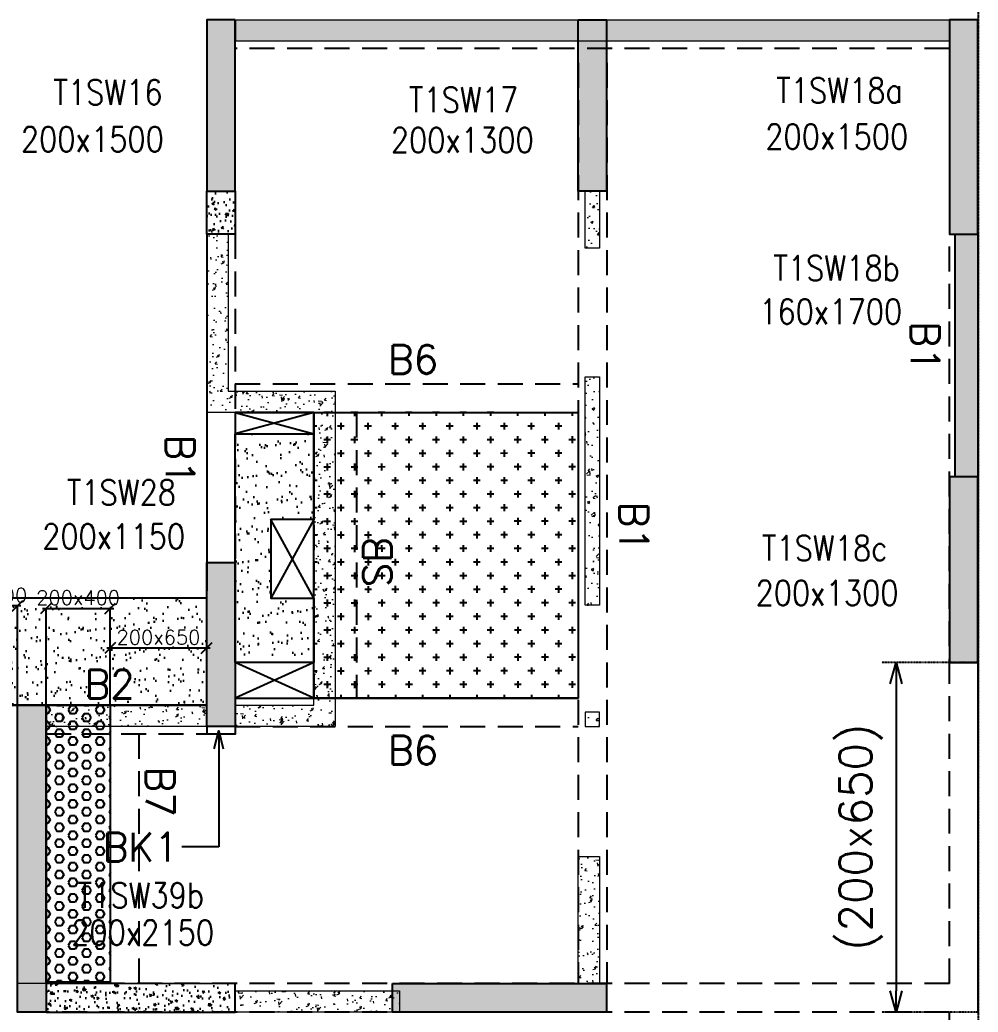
# Model space of a CAD drawing. Header units: millimetres. Extents: x 1078357 to 2594950, y -4969473 to -4636555.
# Drawn here: x 2203196 to 2209906, y -4665103 to -4658153 of the extents above; entities that cross this region are included whole.
import ezdxf

# ---------------------------------------------------------------- set-up
doc = ezdxf.new("R2010")
doc.units = ezdxf.units.MM
doc.header["$PDMODE"] = 35
for name, pattern in [('CENTER', [2, 1.25, -0.25, 0.25, -0.25]), ('CONTINOUS', [0]), ('DOT', [0.25, 0, -0.25]), ('HIDDEN', [0.375, 0.25, -0.125]), ('New Retail block$0$CONTINOUS', [0])]:
    doc.linetypes.add(name, pattern=pattern)
doc.layers.get('0').update_dxf_attribs({"lineweight": 0})
doc.layers.get('Defpoints').update_dxf_attribs({"lineweight": 0})
for name, color, linetype, lineweight in [('A-_ANOTDIMA_D-', 6, 'Continuous', 13), ('COL. NO.', 30, 'Continuous', 25), ('COL. SIZE', 7, 'Continuous', 25), ('DIM', 9, 'Continuous', 25), ('HATCH', 8, 'Continuous', 30), ('RCC UPSTAND', 43, 'Continuous', 30), ('S-NON STR RCC WALL', 8, 'Continuous', 0)]:
    doc.layers.add(name, color=color, linetype=linetype, lineweight=lineweight)
for name, color, linetype in [('B-200x325', 201, 'HIDDEN'), ('B-200x375', 41, 'HIDDEN'), ('B-200x450', 52, 'HIDDEN'), ('B-200x650', 241, 'HIDDEN'), ('B-300xSLAB THK.', 151, 'Continuous'), ('BK1-200x650', 241, 'HIDDEN'), ('DC BEAM NO.', 7, 'Continuous'), ('DROP SLAB', 8, 'Continuous'), ('EXPANSION JOINT', 10, 'HIDDEN'), ('NON STR. RCC WALL', 6, 'Continuous'), ('S-COLUMN_SHEAR WALL', 1, 'Continuous'), ('S-DIM', 2, 'Continuous'), ('S-PROJECTION', 54, 'New Retail block$0$CONTINOUS'), ('SLAB FOLD', 8, 'Continuous')]:
    doc.layers.add(name, color=color, linetype=linetype)
doc.styles.add('Roman', font='romans')
doc.styles.add('ROMANS', font='romans.shx', dxfattribs={"width": 0.85})
doc.dimstyles.new('HARESH', dxfattribs={"dimtxt": 150, "dimasz": 75, "dimexe": 0, "dimexo": 0, "dimgap": 25, "dimtad": 1, "dimdec": 0, "dimdsep": 46, "dimtxsty": 'Roman', "dimblk": 'OBLIQUE', "dimcen": 225, "dimdle": 25, "dimclrd": 2, "dimclre": 2, "dimclrt": 7, "dimadec": 8, "dimazin": 1, "dimtfac": 1, "dimtdec": 0, "dimtmove": 0, "dimatfit": 0, "dimfxl": 1, "dimlwd": -1, "dimlwe": -1, "dimarcsym": 0})
pattern_1 = [(50, (-4174040.86, 23111537.25), (182.184669, -15.9390855), [19.05, -209.55]), (355, (-4174040.86, 23111537.25), (-35.2434214, 191.0568452), [15.24, -167.6405842]), (100.4514447, (-4174025.68, 23111535.92), (146.9412471, 175.1177519), [16.1900088, -178.0902446]), (46.1842, (-4174040.86, 23111588.05), (271.0790409, -42.042328), [28.575, -314.325]), (96.6355576, (-4174018.27, 23111584.54), (237.404134, 247.4261246), [24.2850231, -267.1356082]), (351.1841512, (-4174040.86, 23111588.05), (237.404134, 247.4261246), [22.859967, -251.459732]), (21, (-4174015.46, 23111575.35), (151.6143913, -102.2651982), [19.05, -209.55]), (326, (-4174015.46, 23111575.35), (61.8020283, 184.1879661), [15.24, -167.64]), (71.451445, (-4174002.83, 23111566.83), (213.4164193, 81.9227689), [16.1900088, -178.0899376]), (37.5, (-4174040.86, 23111537.25), (3.08860325, 84.55503887), [0, -165.608, 0, -170.18, 0, -168.275]), (7.5, (-4174040.86, 23111537.25), (66.8196625, 100.18057482), [0, -97.028, 0, -161.798, 0, -64.135]), (327.5, (-4174097.5, 23111537.25), (135.59059517, -5.728744), [0, -63.5, 0, -198.12, 0, -262.89]), (317.5, (-4174122.9, 23111537.25), (148.1291814, 25.42649103), [0, -82.55, 0, -131.572, 0, -186.69])]

# ---------------------------------------------------------------- blocks, each defined once
blk = doc.blocks.new('_Open30')
at = {"color": 0, "linetype": 'ByBlock', "lineweight": -2}
for p, q in [((-1, 0.268), (0, 0)), ((0, 0), (-1, -0.268)), ((0, 0), (-1, 0))]:
    blk.add_line(p, q, dxfattribs=at)
blk = doc.blocks.new('*D1127')
at = {"layer": 'Defpoints', "color": 0, "linetype": 'CONTINOUS', "ltscale": 0.5, "transparency": 16777216}
for p in [(2209905, -4662652.5, 0), (2209331, -4665102.4), (2209905, -4665102.4, 0)]:
    blk.add_point(p, dxfattribs=at)
at = {"layer": 'S-DIM', "color": 2, "linetype": 'DOT', "ltscale": 0.5, "transparency": 16777216}
for p, q in [((2209905, -4662652.5), (2209231, -4662652.5)), ((2209905, -4665102.4), (2209231, -4665102.4))]:
    blk.add_line(p, q, dxfattribs=at)
at = {"layer": 'S-DIM', "color": 2, "linetype": 'CONTINOUS', "ltscale": 0.5, "transparency": 16777216}
blk.add_line((2209331, -4662802.5), (2209331, -4664952.4), dxfattribs=at)
at = {"layer": 'S-DIM', "color": 2, "linetype": 'CONTINOUS', "ltscale": 0.5, "transparency": 16777216, "xscale": 150, "yscale": 150, "zscale": 150}
for p, rotation in [((2209331, -4662652.5), 90), ((2209331, -4665102.4), 270)]:
    blk.add_blockref('_Open30', p, dxfattribs=dict(at, rotation=rotation))
at = {"layer": 'S-DIM', "color": 7, "linetype": 'CONTINOUS', "ltscale": 0.5, "transparency": 16777216, "insert": (2209084.6, -4663877.5), "char_height": 225, "attachment_point": 5, "rotation": 90, "style": 'Roman'}
blk.add_mtext('(200x650)', dxfattribs=at)
blk = doc.blocks.new('_Oblique')
at = {"color": 0, "linetype": 'ByBlock', "lineweight": -2}
blk.add_line((-0.5, -0.5), (0.5, 0.5), dxfattribs=at)
blk = doc.blocks.new('*D1604')
at = {"layer": 'Defpoints', "color": 0, "ltscale": 700, "transparency": 16777216}
for p in [(2202729.3, -4662257), (2202729.3, -4662952, 0), (2203179.4, -4662952, 0)]:
    blk.add_point(p, dxfattribs=at)
at = {"layer": 'DIM', "color": 2, "ltscale": 700, "transparency": 16777216}
for p, q in [((2203204.4, -4662257), (2202704.3, -4662257)), ((2202729.3, -4662952), (2202729.3, -4662257)), ((2203179.4, -4662952), (2203179.4, -4662257))]:
    blk.add_line(p, q, dxfattribs=at)
at = {"layer": 'DIM', "color": 2, "ltscale": 700, "transparency": 16777216, "xscale": 75, "yscale": 75, "zscale": 75, "rotation": 180}
blk.add_blockref('_Oblique', (2202729.3, -4662257), dxfattribs=at)
at = {"layer": 'DIM', "color": 2, "ltscale": 700, "transparency": 16777216, "xscale": 75, "yscale": 75, "zscale": 75}
blk.add_blockref('_Oblique', (2203179.4, -4662257), dxfattribs=at)
at = {"layer": 'DIM', "color": 7, "ltscale": 700, "transparency": 16777216, "insert": (2202954.4, -4662182), "char_height": 150, "attachment_point": 5, "style": 'Roman'}
blk.add_mtext('{\\H0.666667x;200x400}', dxfattribs=at)
blk = doc.blocks.new('*D1606')
at = {"layer": 'Defpoints', "color": 0, "ltscale": 700, "transparency": 16777216}
for p in [(2203829.6, -4662275.2), (2203379.5, -4662952, 0), (2203829.6, -4662952, 0)]:
    blk.add_point(p, dxfattribs=at)
at = {"layer": 'DIM', "color": 2, "ltscale": 700, "transparency": 16777216}
for p, q in [((2203354.5, -4662275.2), (2203854.6, -4662275.2)), ((2203379.5, -4662952), (2203379.5, -4662275.2)), ((2203829.6, -4662952), (2203829.6, -4662275.2))]:
    blk.add_line(p, q, dxfattribs=at)
at = {"layer": 'DIM', "color": 2, "ltscale": 700, "transparency": 16777216, "xscale": 75, "yscale": 75, "zscale": 75, "rotation": 180}
blk.add_blockref('_Oblique', (2203379.5, -4662275.2), dxfattribs=at)
at = {"layer": 'DIM', "color": 2, "ltscale": 700, "transparency": 16777216, "xscale": 75, "yscale": 75, "zscale": 75}
blk.add_blockref('_Oblique', (2203829.6, -4662275.2), dxfattribs=at)
at = {"layer": 'DIM', "color": 7, "ltscale": 700, "transparency": 16777216, "insert": (2203604.5, -4662200.2), "char_height": 150, "attachment_point": 5, "style": 'Roman'}
blk.add_mtext('{\\H0.666667x;200x400}', dxfattribs=at)
blk = doc.blocks.new('*D1607')
at = {"layer": 'Defpoints', "color": 0, "ltscale": 700, "transparency": 16777216}
for p in [(2204504.5, -4662551.9), (2203829.6, -4662952, 0), (2204504.5, -4662952, 0)]:
    blk.add_point(p, dxfattribs=at)
at = {"layer": 'DIM', "color": 2, "ltscale": 700, "transparency": 16777216}
for p, q in [((2203804.6, -4662551.9), (2204529.5, -4662551.9)), ((2203829.6, -4662952), (2203829.6, -4662551.9)), ((2204504.5, -4662952), (2204504.5, -4662551.9))]:
    blk.add_line(p, q, dxfattribs=at)
at = {"layer": 'DIM', "color": 2, "ltscale": 700, "transparency": 16777216, "xscale": 75, "yscale": 75, "zscale": 75, "rotation": 180}
blk.add_blockref('_Oblique', (2203829.6, -4662551.9), dxfattribs=at)
at = {"layer": 'DIM', "color": 2, "ltscale": 700, "transparency": 16777216, "xscale": 75, "yscale": 75, "zscale": 75}
blk.add_blockref('_Oblique', (2204504.5, -4662551.9), dxfattribs=at)
at = {"layer": 'DIM', "color": 7, "ltscale": 700, "transparency": 16777216, "insert": (2204167, -4662476.9), "char_height": 150, "attachment_point": 5, "style": 'Roman'}
blk.add_mtext('{\\H0.666667x;200x650}', dxfattribs=at)
blk = doc.blocks.new('G$CD63B60BD')
at = {"layer": 'COL. NO.', "linetype": 'Continuous', "style": 'ROMANS', "width": 0.85}
for s, p in [('T1SW16', (38076.4, 15305.4, -320.4)), ('T1SW18a', (43137.8, 15318.2, 0)), ('T1SW17', (40566.2, 15252.6, -320.4)), ('T1SW18b', (43117.5, 14073.9, 0)), ('T1SW28', (38170.5, 12502.6, -320.4)), ('T1SW18c', (43037.6, 12112.7, 0)), ('T1SW39b', (38246.6, 9681, -320.4))]:
    blk.add_text(s, height=175, dxfattribs=at).set_placement(p)
at = {"layer": 'COL. SIZE', "linetype": 'Continuous', "style": 'ROMANS', "width": 0.85}
for s, p in [('200x1500', (37849, 14976.4, -320.4)), ('200x1500', (43061, 14995, 0)), ('200x1300', (40438.9, 14969.9, -320.4)), ('160x1700', (43018.5, 13769.5, 0)), ('200x1150', (37998, 12194.9, -320.4)), ('200x1300', (42993, 11798.6, 0)), ('200x2150', (38200.9, 9419.4, -320.4))]:
    blk.add_text(s, height=175, dxfattribs=at).set_placement(p)

msp = doc.modelspace()

# ---------------------------------------------------------------- hatches: boundary and pattern name
at = {"layer": 'DROP SLAB'}
h = msp.add_hatch(dxfattribs=at)
h.set_pattern_fill('CROSS', color=8, scale=15, angle=179.96921)
h.set_pattern_definition([(180.03079016, (-1099062.11, 9379553.9), (-95.1987999, -95.3011726), [47.625, -142.875]), (270.03079016, (-1099085.93, 9379577.7), (95.3011726, -95.1987999), [47.625, -142.875])])
h.paths.add_polyline_path([(2205254.6, -4660902.9), (2207104.6, -4660902.9), (2207104.6, -4662902.6), (2205254.6, -4662902.7)])
at = {"layer": 'HATCH'}
h = msp.add_hatch(dxfattribs=at)
h.set_pattern_fill('AR-SAND', color=8, scale=3, angle=179.97015)
h.set_pattern_definition([(37.47015413, (-2830178.36, 18697456.11), (-4.72361136, 146.8264517), [0, -115.824, 0, -129.54, 0, -123.825]), (7.4701541, (-2830178.36, 18697456.11), (134.9689868, 214.9772528), [0, -62.484, 0, -104.394, 0, -40.005]), (327.4701541, (-2830272.09, 18697456.16), (237.2979035, 0.3075449), [0, -38.1, 0, -137.16, 0, -179.07]), (317.4701541, (-2830272.09, 18697456.16), (229.1017424, 66.759465), [0, -19.05, 0, -89.916, 0, -102.87])])
h.paths.add_polyline_path([(2204704.6, -4661052.5), (2205254.6, -4661052.5), (2205254.6, -4661652.5), (2204954.6, -4661652.5), (2204954.6, -4662202.5), (2205254.6, -4662202.5), (2205254.6, -4662652.5), (2204704.6, -4662652.5)])
h = msp.add_hatch(dxfattribs=at)
h.set_pattern_fill('AR-SAND', color=8, scale=3, angle=179.97015)
h.set_pattern_definition([(37.4701541, (-1792903.32, 14013386.83), (-4.72361136, 146.8264517), [0, -115.824, 0, -129.54, 0, -123.825]), (7.4701541, (-1792903.32, 14013386.83), (134.9689868, 214.9772528), [0, -62.484, 0, -104.394, 0, -40.005]), (327.4701541, (-1792997.05, 14013386.88), (237.2979035, 0.3075449), [0, -38.1, 0, -137.16, 0, -179.07]), (317.4701541, (-1792997.05, 14013386.88), (229.1017424, 66.759465), [0, -19.05, 0, -89.916, 0, -102.87])])
h.paths.add_polyline_path([(2204504.9, -4662202.5), (2202054.9, -4662202.5), (2202054.9, -4662952.5), (2204504.9, -4662952.5)])
h = msp.add_hatch(dxfattribs=at)
h.set_pattern_fill('AR-SAND', color=8, scale=3, angle=179.97015)
h.set_pattern_definition([(37.4701541, (-1792903.22, 14013386.83), (-4.72361136, 146.8264517), [0, -115.824, 0, -129.54, 0, -123.825]), (7.4701541, (-1792903.22, 14013386.83), (134.9689868, 214.9772528), [0, -62.484, 0, -104.394, 0, -40.005]), (327.4701541, (-1792996.95, 14013386.88), (237.2979035, 0.3075449), [0, -38.1, 0, -137.16, 0, -179.07]), (317.4701541, (-1792996.95, 14013386.88), (229.1017424, 66.759465), [0, -19.05, 0, -89.916, 0, -102.87])])
h.paths.add_polyline_path([(2204505, -4662352.5), (2202055, -4662352.5), (2202055, -4662952.5), (2204505, -4662952.5)])
at = {"layer": 'RCC UPSTAND'}
h = msp.add_hatch(dxfattribs=at)
h.set_pattern_fill('AR-CONC', color=8, scale=20, angle=90)
h.set_pattern_definition([(140, (-1003495.48, -7198096.97), (12.550427, 143.4520365), [15, -165]), (85, (-1003495.48, -7198096.97), (-150.438427, -27.7502667), [12, -132]), (190.4514445, (-1003494.44, -7198085.01), (-137.887998, 115.7017693), [12.7480384, -140.2284224]), (136.1842, (-1003535.48, -7198096.97), (33.103856, 213.448266), [22.5, -247.5]), (186.6356355, (-1003532.72, -7198079.18), (-194.82372, 186.932389), [19.122068, -210.342752]), (81.184164, (-1003535.48, -7198096.97), (-194.82372, 186.932389), [18, -198]), (111, (-1003525.48, -7198076.97), (80.523778, 119.3814104), [15, -165]), (56, (-1003525.48, -7198076.97), (-145.030009, 48.6630664), [12, -132]), (161.4514447, (-1003518.77, -7198067.02), (-64.5062306, 168.0444753), [12.748038, -140.2284224]), (127.5, (-1003495.48, -7198096.966), (-66.57877077, 2.43197106), [0, -130.4, 0, -134, 0, -132.5]), (97.5, (-1003495.48, -7198096.966), (-78.8823424, 52.6139075), [0, -76.4, 0, -127.4, 0, -50.5]), (57.5, (-1003495.48, -7198141.566), (4.51097435, 106.7644872), [0, -50, 0, -156, 0, -207]), (47.5, (-1003495.48, -7198161.57), (-20.0209965, 116.6372339), [0, -65, 0, -103.6, 0, -147])])
h.paths.add_polyline_path([(2204704.5, -4659352.5), (2204704.5, -4659652.5), (2204504.6, -4659652.5), (2204504.6, -4659352.5)])
h = msp.add_hatch(dxfattribs=at)
h.set_pattern_fill('AR-CONC', color=8, scale=20, angle=270)
h.set_pattern_definition([(320, (5415300.5, -2128259.87), (-12.550427, -143.4520365), [15, -165]), (265, (5415300.5, -2128259.87), (150.438427, 27.7502667), [12, -132]), (10.4514445, (5415299.45, -2128271.82), (137.887998, -115.7017693), [12.7480384, -140.2284224]), (316.1842, (5415340.5, -2128259.87), (-33.103856, -213.448266), [22.5, -247.5]), (6.6356355, (5415337.74, -2128277.65), (194.82372, -186.932389), [19.122068, -210.342752]), (261.184164, (5415340.5, -2128259.87), (194.82372, -186.932389), [18, -198]), (291, (5415330.5, -2128279.87), (-80.523778, -119.3814104), [15, -165]), (236, (5415330.5, -2128279.87), (145.030009, -48.6630664), [12, -132]), (341.4514447, (5415323.79, -2128289.81), (64.5062306, -168.0444753), [12.748038, -140.2284224]), (307.5, (5415300.497, -2128259.866), (66.57877077, -2.43197106), [0, -130.4, 0, -134, 0, -132.5]), (277.5, (5415300.5, -2128259.866), (78.8823424, -52.6139075), [0, -76.4, 0, -127.4, 0, -50.5]), (237.5, (5415300.497, -2128215.266), (-4.51097435, -106.7644872), [0, -50, 0, -156, 0, -207]), (227.5, (5415300.5, -2128195.27), (20.0209965, -116.6372339), [0, -65, 0, -103.6, 0, -147])])
h.paths.add_polyline_path([(2204704.6, -4664903.1), (2203379.6, -4664902.8), (2203379.6, -4665102.2), (2204704.6, -4665102.5)])
at = {"layer": 'S-COLUMN_SHEAR WALL', "lineweight": 25}
h = msp.add_hatch(color=1, dxfattribs=at)
h.dxf.hatch_style = 1
h.paths.add_polyline_path([(2204504.6, -4659352.5), (2204504.6, -4658152.5), (2204704.6, -4658152.5), (2204704.6, -4659352.5)])
h = msp.add_hatch(color=1, dxfattribs=at)
h.dxf.hatch_style = 1
h.paths.add_polyline_path([(2207104.6, -4659352.6), (2207304.6, -4659352.6), (2207304.6, -4658152.5), (2207104.6, -4658152.5)])
h = msp.add_hatch(color=1, dxfattribs=at)
h.dxf.hatch_style = 1
h.paths.add_polyline_path([(2209904.6, -4658152.6), (2209704.6, -4658152.6), (2209704.6, -4659652.5), (2209904.6, -4659652.5)])
at = {"layer": 'S-COLUMN_SHEAR WALL', "lineweight": 25, "extrusion": (1.00316e-06, -2.11765e-11, 1)}
h = msp.add_hatch(color=1, dxfattribs=at)
h.dxf.hatch_style = 1
h.paths.add_polyline_path([(2209904.6, -4661352.6), (2209744.6, -4661352.6), (2209744.6, -4659652.5), (2209904.6, -4659652.5)])
at = {"layer": 'S-COLUMN_SHEAR WALL', "lineweight": 25}
h = msp.add_hatch(color=1, dxfattribs=at)
h.dxf.hatch_style = 1
h.paths.add_polyline_path([(2209704.6, -4662652.5), (2209904.6, -4662652.5), (2209904.6, -4661352.5), (2209704.6, -4661352.5)])
h = msp.add_hatch(color=1, dxfattribs=at)
h.dxf.hatch_style = 1
h.paths.add_polyline_path([(2204704.6, -4663102.5), (2204504.6, -4663102.5), (2204504.6, -4661952.5), (2204704.6, -4661952.5)])
h = msp.add_hatch(color=1, dxfattribs=at)
h.dxf.hatch_style = 1
h.paths.add_polyline_path([(2203179.6, -4662952.5), (2203379.6, -4662952.5), (2203379.6, -4665102.5), (2203179.6, -4665102.5)])
h = msp.add_hatch(color=1, dxfattribs=at)
h.dxf.hatch_style = 1
h.paths.add_polyline_path([(2205804.6, -4664902.5), (2207304.6, -4664902.5), (2207304.6, -4665102.5), (2205804.6, -4665102.5)])
at = {"layer": 'S-NON STR RCC WALL'}
h = msp.add_hatch(dxfattribs=at)
h.set_pattern_fill('AR-CONC', color=256, angle=180)
h.set_pattern_definition([(50, (-5271265.58, 27795556.43), (182.184669, -15.93908554), [19.05, -209.55]), (355, (-5271265.58, 27795556.43), (-35.2434214, 191.0568452), [15.24, -167.6405842]), (100.4514447, (-5271250.4, 27795555.1), (146.9412471, 175.1177519), [16.1900088, -178.0902446]), (46.1842, (-5271265.58, 27795607.23), (271.0790409, -42.042328), [28.575, -314.325]), (96.6355576, (-5271242.99, 27795603.73), (237.404134, 247.4261246), [24.2850231, -267.1356082]), (351.1841512, (-5271265.58, 27795607.23), (237.404134, 247.4261246), [22.859967, -251.459732]), (21, (-5271240.18, 27795594.53), (151.6143913, -102.2651982), [19.05, -209.55]), (326, (-5271240.18, 27795594.53), (61.8020283, 184.1879661), [15.24, -167.64]), (71.451445, (-5271227.54, 27795586.01), (213.4164193, 81.9227689), [16.1900088, -178.0899376]), (37.5, (-5271265.576, 27795556.434), (3.08860325, 84.55503887), [0, -165.608, 0, -170.18, 0, -168.275]), (7.5, (-5271265.58, 27795556.43), (66.8196625, 100.18057482), [0, -97.028, 0, -161.798, 0, -64.135]), (327.5, (-5271322.22, 27795556.434), (135.59059517, -5.72874399), [0, -63.5, 0, -198.12, 0, -262.89]), (317.5, (-5271347.62, 27795556.43), (148.1291814, 25.42649103), [0, -82.55, 0, -131.572, 0, -186.69])])
h.paths.add_polyline_path([(2204708, -4658152.5), (2209705, -4658152.5), (2209705, -4658302.5), (2204708, -4658302.5)])
h = msp.add_hatch(dxfattribs=at)
h.set_pattern_fill('AR-CONC', color=256, angle=180)
h.set_pattern_definition([(50, (2207217.9, -4892742.91), (182.18467, -15.93909), [19.05, -209.55]), (355, (2207217.9, -4892742.91), (-35.24342, 191.05685), [15.24, -167.64058]), (100.451445, (2207233.08, -4892744.24), (146.94125, 175.11775), [16.19001, -178.09024]), (46.1842, (2207217.9, -4892692.11), (271.07904, -42.04233), [28.575, -314.325]), (96.63556, (2207240.5, -4892695.62), (237.40413, 247.42612), [24.28502, -267.1356]), (351.18415, (2207217.9, -4892692.1), (237.40413, 247.42612), [22.85997, -251.45973]), (21, (2207243.3, -4892704.81), (151.61439, -102.2652), [19.05, -209.55]), (326, (2207243.3, -4892704.81), (61.80203, 184.18797), [15.24, -167.64]), (71.451445, (2207255.93, -4892713.33), (213.41642, 81.92277), [16.19001, -178.08994]), (37.5, (2207217.9, -4892742.91), (3.088603, 84.555039), [0, -165.608, 0, -170.18, 0, -168.275]), (7.5, (2207217.9, -4892742.91), (66.819663, 100.180575), [0, -97.028, 0, -161.798, 0, -64.135]), (327.5, (2207161.256, -4892742.91), (135.590595, -5.728744), [0, -63.5, 0, -198.12, 0, -262.89]), (317.5, (2207135.86, -4892742.91), (148.12918, 25.42649), [0, -82.55, 0, -131.572, 0, -186.69])])
h.paths.add_polyline_path([(2207155.1, -4659352.5), (2207255.1, -4659352.5), (2207255.1, -4659752.5), (2207155.1, -4659752.5)])
h = msp.add_hatch(dxfattribs=at)
h.set_pattern_fill('AR-CONC', color=256, angle=180)
h.set_pattern_definition(pattern_1)
h.paths.add_polyline_path([(2205405, -4660752.5), (2205405, -4663102.5), (2204705, -4663102.5), (2204705, -4662952.5), (2205255, -4662952.5), (2205255, -4660902.5), (2204505, -4660902.5), (2204505, -4659652.5), (2204655, -4659652.5), (2204655, -4660752.5)])
h = msp.add_hatch(dxfattribs=at)
h.set_pattern_fill('AR-CONC', color=256, angle=180)
h.set_pattern_definition([(50, (3304442.61, -9576762.1), (182.184669, -15.9390855), [19.05, -209.55]), (355, (3304442.61, -9576762.1), (-35.2434214, 191.056845), [15.24, -167.640584]), (100.4514447, (3304457.8, -9576763.43), (146.941247, 175.117752), [16.190009, -178.0902446]), (46.1842, (3304442.61, -9576711.3), (271.079041, -42.042328), [28.575, -314.325]), (96.6355576, (3304465.2, -9576714.8), (237.404134, 247.426125), [24.285023, -267.135608]), (351.184151, (3304442.6, -9576711.3), (237.404134, 247.426125), [22.859967, -251.459732]), (21, (3304468.01, -9576724), (151.6143913, -102.265198), [19.05, -209.55]), (326, (3304468.01, -9576724), (61.802028, 184.187966), [15.24, -167.64]), (71.451445, (3304480.65, -9576732.52), (213.416419, 81.922769), [16.190009, -178.0899376]), (37.5, (3304442.614, -9576762.1), (3.08860325, 84.5550389), [0, -165.608, 0, -170.18, 0, -168.275]), (7.5, (3304442.61, -9576762.1), (66.8196625, 100.1805748), [0, -97.028, 0, -161.798, 0, -64.135]), (327.5, (3304385.97, -9576762.1), (135.5905952, -5.728744), [0, -63.5, 0, -198.12, 0, -262.89]), (317.5, (3304360.57, -9576762.1), (148.1291814, 25.426491), [0, -82.55, 0, -131.572, 0, -186.69])])
h.paths.add_polyline_path([(2207155.1, -4660652.5), (2207255.1, -4660652.5), (2207255.1, -4662252.5), (2207155.1, -4662252.5)])
h = msp.add_hatch(dxfattribs=at)
h.set_pattern_fill('AR-CONC', color=256, angle=180)
h.set_pattern_definition(pattern_1)
h.paths.add_polyline_path([(2203380, -4662952.5), (2204505, -4662952.5), (2204505, -4663102.5), (2203380, -4663102.5)])
h = msp.add_hatch(dxfattribs=at)
h.set_pattern_fill('AR-CONC', color=256, angle=180)
h.set_pattern_definition([(50, (3304429.4, -9578126.76), (182.184669, -15.9390855), [19.05, -209.55]), (355, (3304429.4, -9578126.76), (-35.2434214, 191.056845), [15.24, -167.640584]), (100.4514447, (3304444.58, -9578128.1), (146.941247, 175.117752), [16.190009, -178.0902446]), (46.1842, (3304429.4, -9578075.96), (271.079041, -42.042328), [28.575, -314.325]), (96.6355576, (3304452, -9578079.47), (237.404134, 247.426125), [24.285023, -267.135608]), (351.184151, (3304429.4, -9578075.96), (237.404134, 247.426125), [22.859967, -251.459732]), (21, (3304454.8, -9578088.66), (151.6143913, -102.265198), [19.05, -209.55]), (326, (3304454.8, -9578088.66), (61.802028, 184.187966), [15.24, -167.64]), (71.451445, (3304467.43, -9578097.19), (213.416419, 81.922769), [16.190009, -178.0899376]), (37.5, (3304429.4, -9578126.765), (3.08860325, 84.5550389), [0, -165.608, 0, -170.18, 0, -168.275]), (7.5, (3304429.4, -9578126.765), (66.8196625, 100.1805748), [0, -97.028, 0, -161.798, 0, -64.135]), (327.5, (3304372.76, -9578126.765), (135.5905952, -5.728744), [0, -63.5, 0, -198.12, 0, -262.89]), (317.5, (3304347.36, -9578126.76), (148.1291814, 25.426491), [0, -82.55, 0, -131.572, 0, -186.69])])
h.paths.add_polyline_path([(2207155.1, -4663102.5), (2207255.1, -4663102.5), (2207255.1, -4663002.5), (2207155.1, -4663002.5)])
h = msp.add_hatch(dxfattribs=at)
h.set_pattern_fill('AR-CONC', color=256, angle=180)
h.set_pattern_definition([(50, (-5244430.33, 27795556.43), (182.184669, -15.93908554), [19.05, -209.55]), (355, (-5244430.33, 27795556.43), (-35.2434214, 191.0568452), [15.24, -167.6405842]), (100.4514447, (-5244415.15, 27795555.1), (146.9412471, 175.1177519), [16.1900088, -178.0902446]), (46.1842, (-5244430.33, 27795607.23), (271.0790409, -42.042328), [28.575, -314.325]), (96.6355576, (-5244407.74, 27795603.72), (237.404134, 247.4261246), [24.2850231, -267.1356082]), (351.1841512, (-5244430.33, 27795607.23), (237.404134, 247.4261246), [22.859967, -251.459732]), (21, (-5244404.93, 27795594.53), (151.6143913, -102.2651982), [19.05, -209.55]), (326, (-5244404.93, 27795594.53), (61.8020283, 184.1879661), [15.24, -167.64]), (71.451445, (-5244392.3, 27795586), (213.4164193, 81.9227689), [16.1900088, -178.0899376]), (37.5, (-5244430.33, 27795556.43), (3.08860325, 84.55503887), [0, -165.608, 0, -170.18, 0, -168.275]), (7.5, (-5244430.33, 27795556.43), (66.8196625, 100.18057482), [0, -97.028, 0, -161.798, 0, -64.135]), (327.5, (-5244486.97, 27795556.43), (135.59059517, -5.72874399), [0, -63.5, 0, -198.12, 0, -262.89]), (317.5, (-5244512.37, 27795556.43), (148.1291814, 25.42649103), [0, -82.55, 0, -131.572, 0, -186.69])])
h.paths.add_polyline_path([(2207105, -4664012.5), (2207255, -4664012.5), (2207255, -4664902.4), (2207105, -4664902.4)])
h = msp.add_hatch(dxfattribs=at)
h.set_pattern_fill('AR-CONC', color=256)
h.set_pattern_definition([(50, (-5271265.58, 27795556.43), (182.184669, -15.93908554), [19.05, -209.55]), (355, (-5271265.58, 27795556.43), (-35.2434214, 191.0568452), [15.24, -167.6405842]), (100.4514447, (-5271250.4, 27795555.1), (146.9412471, 175.1177519), [16.1900088, -178.0902446]), (46.1842, (-5271265.58, 27795607.23), (271.0790409, -42.042328), [28.575, -314.325]), (96.6355576, (-5271242.99, 27795603.73), (237.404134, 247.4261246), [24.2850231, -267.1356082]), (351.1841512, (-5271265.58, 27795607.23), (237.404134, 247.4261246), [22.859967, -251.459732]), (21, (-5271240.18, 27795594.53), (151.6143913, -102.2651982), [19.05, -209.55]), (326, (-5271240.18, 27795594.53), (61.8020283, 184.1879661), [15.24, -167.64]), (71.451445, (-5271227.54, 27795586.01), (213.4164193, 81.9227689), [16.1900088, -178.0899376]), (37.5, (-5271265.576, 27795556.434), (3.08860325, 84.55503887), [0, -165.608, 0, -170.18, 0, -168.275]), (7.5, (-5271265.58, 27795556.43), (66.8196625, 100.18057482), [0, -97.028, 0, -161.798, 0, -64.135]), (327.5, (-5271322.22, 27795556.434), (135.59059517, -5.72874399), [0, -63.5, 0, -198.12, 0, -262.89]), (317.5, (-5271347.62, 27795556.43), (148.1291814, 25.42649103), [0, -82.55, 0, -131.572, 0, -186.69])])
h.paths.add_polyline_path([(2204705, -4664952.5), (2205855, -4664952.5), (2205855, -4665102.5), (2204705, -4665102.5)])
at = {"layer": 'SLAB FOLD', "ltscale": 1000}
h = msp.add_hatch(dxfattribs=at)
h.set_pattern_fill('HEX', color=8, scale=10, angle=180)
h.set_pattern_definition([(180, (2168054.783, -4476147.51), (-7e-15, -54.992613), [31.75, -63.5]), (300, (2168054.783, -4476147.51), (47.625, 27.496307), [31.75, -63.5]), (240, (2168023.033, -4476147.51), (47.625, -27.496307), [31.75, -63.5])])
h.paths.add_polyline_path([(2203380.2, -4664891.9), (2203830.2, -4664891.9), (2203830.2, -4662952.6), (2203380.2, -4662952.6)])

# ---------------------------------------------------------------- linework, layer by layer
at = {"color": 2, "linetype": 'CENTER', "ltscale": 700, "elevation": 0}
msp.add_lwpolyline([(2203179.6, -4662952.5), (2203379.6, -4662952.5), (2203379.6, -4664902.5), (2203179.6, -4664902.5)], close=True, dxfattribs=at)
at = {"layer": 'B-200x325', "ltscale": 700}
for p, q in [((2204704.6, -4660702.8, 0), (2207104.6, -4660702.9, 0)), ((2204704.7, -4663102.6, 0), (2207104.6, -4663102.7, 0))]:
    msp.add_line(p, q, dxfattribs=at)
at = {"layer": 'B-200x325', "linetype": 'Continuous', "ltscale": 700}
for p, q in [((2204704.6, -4660902.8, 0), (2207104.6, -4660902.9, 0)), ((2204704.7, -4662902.6, 0), (2207104.6, -4662902.7, 0))]:
    msp.add_line(p, q, dxfattribs=at)
at = {"layer": 'B-200x375', "linetype": 'Continuous', "ltscale": 700}
msp.add_line((2203829.7, -4663152.6, 0), (2203829.7, -4664892, 0), dxfattribs=at)
at = {"layer": 'B-200x375', "ltscale": 700}
msp.add_line((2204029.7, -4663152.6, 0), (2204029.7, -4664902.6, 0), dxfattribs=at)
at = {"layer": 'B-200x450', "linetype": 'HIDDEN', "ltscale": 500}
msp.add_line((2209705, -4667102.5, 0), (2209705, -4665102.4, 0), dxfattribs=at)
at = {"layer": 'B-200x650', "linetype": 'HIDDEN', "ltscale": 700}
for p, q in [((2209705, -4658352.5, 0), (2204705, -4658352.5, 0)), ((2207105, -4658452.6, 0), (2207105, -4664902.4, 0)), ((2207305, -4658452.6, 0), (2207305, -4664902.4, 0)), ((2204705, -4659652.5, 0), (2204705, -4662152.5, 0)), ((2209705, -4664902.4, 0), (2209705, -4659652.5, 0)), ((2203380, -4663152.5, 0), (2204505, -4663152.5, 0)), ((2209705, -4664902.4, 0), (2203379.6, -4664902.4, 0)), ((2209705, -4665102.4, 0), (2203379.6, -4665102.4, 0))]:
    msp.add_line(p, q, dxfattribs=at)
at = {"layer": 'B-200x650', "linetype": 'CONTINOUS', "ltscale": 700}
for p, q in [((2204505, -4659652.5, 0), (2204505, -4662152.5, 0)), ((2209905, -4665102.4, 0), (2209905, -4659652.5, 0)), ((2209905, -4662152.5, 0), (2209905.7, -4662152.5, 0)), ((2204505, -4662952.5, 0), (2202055, -4662952.5, 0))]:
    msp.add_line(p, q, dxfattribs=at)
at = {"layer": 'B-200x650', "ltscale": 700}
msp.add_line((2209905, -4661952.5, 0), (2209905.7, -4661952.5, 0), dxfattribs=at)
at = {"layer": 'B-300xSLAB THK.', "linetype": 'HIDDEN', "ltscale": 700}
for p, q in [((2205254.5, -4660903.1, 0), (2205254.5, -4662902.8, 0)), ((2205554.5, -4660903.1, 0), (2205554.5, -4662902.8, 0))]:
    msp.add_line(p, q, dxfattribs=at)
at = {"layer": 'BK1-200x650', "linetype": 'Continuous', "ltscale": 700, "elevation": 0}
msp.add_lwpolyline([(2204705.1, -4663102.6), (2204505.1, -4663102.6), (2204505.1, -4663152.7), (2204705.1, -4663152.7)], close=True, dxfattribs=at)
at = {"layer": 'DROP SLAB', "color": 3, "linetype": 'CONTINOUS', "ltscale": 500}
for p, q in [((2204704.6, -4660902.5), (2205254.6, -4661052.5, 0)), ((2205253.8, -4660902.7, 0), (2204704.6, -4661052.5, 0)), ((2205254.7, -4661652.5), (2204954.6, -4662202.5)), ((2205254.7, -4662202.5), (2204954.6, -4661652.5)), ((2205254.6, -4662902.5, 0), (2204704.6, -4662652.5)), ((2205254.6, -4662652.5), (2204704.8, -4662902.5, 0))]:
    msp.add_line(p, q, dxfattribs=at)
at = {"layer": 'DROP SLAB', "color": 3, "linetype": 'CONTINOUS', "ltscale": 500, "elevation": 0}
for points in [[(2205254.6, -4660902.7), (2204704.6, -4660902.7), (2204704.6, -4661052.5), (2205254.6, -4661052.5)], [(2205254.6, -4660902.9), (2207104.6, -4660902.9), (2207104.6, -4662902.6), (2205254.6, -4662902.7)], [(2205254.6, -4661652.5), (2204954.6, -4661652.5), (2204954.6, -4662202.5), (2205254.6, -4662202.5)], [(2205254.6, -4662652.5), (2204704.8, -4662652.5), (2204704.8, -4662902.5), (2205254.6, -4662902.5)]]:
    msp.add_lwpolyline(points, close=True, dxfattribs=at)
at = {"layer": 'EXPANSION JOINT'}
msp.add_line((2209904.8, -4655412.5, 0), (2209904.8, -4675745.1, 0), dxfattribs=at)
msp.add_line((2209904.8, -4655412.5, 0), (2209904.8, -4675745.1, 0), dxfattribs=at)
at = {"layer": 'NON STR. RCC WALL', "elevation": 0}
for points in [[(2204704.5, -4659352.5), (2204704.5, -4659652.5), (2204504.6, -4659652.5), (2204504.6, -4659352.5)], [(2204704.6, -4664903.1), (2203379.6, -4664902.8), (2203379.6, -4665102.2), (2204704.6, -4665102.5)]]:
    msp.add_lwpolyline(points, close=True, dxfattribs=at)
at = {"layer": 'S-COLUMN_SHEAR WALL', "color": 1, "lineweight": 25, "elevation": 0}
for points in [[(2204704.6, -4658152.5), (2204504.6, -4658152.5), (2204504.6, -4659352.5), (2204704.6, -4659352.5)], [(2207104.6, -4658152.5), (2207304.6, -4658152.5), (2207304.6, -4659352.6), (2207104.6, -4659352.6)], [(2209904.6, -4658152.6), (2209704.6, -4658152.6), (2209704.6, -4659652.5), (2209904.6, -4659652.5)], [(2209704.6, -4662652.5), (2209904.6, -4662652.5), (2209904.6, -4661352.5), (2209704.6, -4661352.5)], [(2204704.6, -4663102.5), (2204504.6, -4663102.5), (2204504.6, -4661952.5), (2204704.6, -4661952.5)], [(2203179.6, -4662952.5), (2203379.6, -4662952.5), (2203379.6, -4665102.5), (2203179.6, -4665102.5)], [(2205804.6, -4664902.5), (2207304.6, -4664902.5), (2207304.6, -4665102.5), (2205804.6, -4665102.5)]]:
    msp.add_lwpolyline(points, close=True, dxfattribs=at)
at = {"layer": 'S-COLUMN_SHEAR WALL', "color": 1, "lineweight": 25, "extrusion": (1.00316e-06, -2.11765e-11, 1), "elevation": 2.2}
msp.add_lwpolyline([(2209904.6, -4661352.6), (2209744.6, -4661352.6), (2209744.6, -4659652.5), (2209904.6, -4659652.5)], close=True, dxfattribs=at)
at = {"layer": 'S-NON STR RCC WALL', "elevation": 0}
for points in [[(2204708, -4658152.5), (2209705, -4658152.5), (2209705, -4658302.5), (2204708, -4658302.5)], [(2207155.1, -4659352.5), (2207255.1, -4659352.5), (2207255.1, -4659752.5), (2207155.1, -4659752.5)], [(2205405, -4660752.5), (2205405, -4663102.5), (2204705, -4663102.5), (2204705, -4662952.5), (2205255, -4662952.5), (2205255, -4660902.5), (2204505, -4660902.5), (2204505, -4659652.5), (2204655, -4659652.5), (2204655, -4660752.5)], [(2203380, -4662952.5), (2204505, -4662952.5), (2204505, -4663102.5), (2203380, -4663102.5)]]:
    msp.add_lwpolyline(points, close=True, dxfattribs=at)
at = {"layer": 'S-NON STR RCC WALL', "ltscale": 700, "elevation": 0}
for points in [[(2207155.1, -4660652.5), (2207255.1, -4660652.5), (2207255.1, -4662252.5), (2207155.1, -4662252.5)], [(2207155.1, -4663102.5), (2207255.1, -4663102.5), (2207255.1, -4663002.5), (2207155.1, -4663002.5)], [(2207105, -4664012.5), (2207255, -4664012.5), (2207255, -4664902.4), (2207105, -4664902.4)], [(2204705, -4664952.5), (2205855, -4664952.5), (2205855, -4665102.5), (2204705, -4665102.5)]]:
    msp.add_lwpolyline(points, close=True, dxfattribs=at)
at = {"layer": 'S-PROJECTION', "elevation": 0}
msp.add_lwpolyline([(2204504.9, -4662202.5), (2202054.9, -4662202.5), (2202054.9, -4662952.5), (2204504.9, -4662952.5)], close=True, dxfattribs=at)
at = {"layer": 'SLAB FOLD', "color": 8, "ltscale": 1000, "elevation": 0}
msp.add_lwpolyline([(2204704.6, -4661052.5), (2205254.6, -4661052.5), (2205254.6, -4661652.5), (2204954.6, -4661652.5), (2204954.6, -4662202.5), (2205254.6, -4662202.5), (2205254.6, -4662652.5), (2204704.6, -4662652.5), (2204704.6, -4661052.5)], dxfattribs=at)
msp.add_lwpolyline([(2203829.9, -4664891.9), (2203379.8, -4664891.9), (2203379.8, -4662952.6), (2203829.9, -4662952.6)], close=True, dxfattribs=at)

# ---------------------------------------------------------------- block references
at = {"layer": 'A-_ANOTDIMA_D-', "color": 2, "ltscale": 700}
msp.add_blockref('G$CD63B60BD', (2165354.6, -4674052.5, 0), dxfattribs=at)

# ---------------------------------------------------------------- texts
at = {"layer": 'B-200x325', "linetype": 'Continuous', "ltscale": 700, "style": 'ROMANS'}
for p in [(2205774.1, -4660630.7, -2.7), (2205774.1, -4663367.9, -2.7)]:
    msp.add_text('B6', height=200, rotation=359.99866, dxfattribs=at).set_placement(p)
at = {"layer": 'B-200x375', "linetype": 'Continuous', "ltscale": 700, "style": 'ROMANS'}
msp.add_text('B7', height=200, rotation=269.99866, dxfattribs=at).set_placement((2204078.5, -4663382.6, -2.7))
at = {"layer": 'B-200x650', "linetype": 'HIDDEN', "ltscale": 500, "style": 'ROMANS'}
for p in [(2209434, -4660264.3, -2.7), (2204219, -4661057.5, -2.7), (2207395.5, -4661527.5, -2.7)]:
    msp.add_text('B1', height=200, rotation=269.99906, dxfattribs=at).set_placement(p)
at = {"layer": 'B-300xSLAB THK.', "linetype": 'Continuous', "ltscale": 700, "style": 'ROMANS'}
msp.add_text('SB', height=200, rotation=90.00094, dxfattribs=at).set_placement((2205799.2, -4662127.1, -2.7))
at = {"layer": 'BK1-200x650', "linetype": 'Continuous', "ltscale": 700, "style": 'ROMANS'}
msp.add_text('BK1', height=200, rotation=0.00094, dxfattribs=at).set_placement((2203776.2, -4664046.5, -2.7))
at = {"layer": 'DC BEAM NO.', "linetype": 'Continuous', "ltscale": 500, "style": 'ROMANS'}
msp.add_text('B2', height=200, dxfattribs=at).set_placement((2203649.4, -4662905.4, -2.7))

# ---------------------------------------------------------------- dimensions: what is measured, and where the dimension line sits
at = {"layer": 'DIM', "ltscale": 700}
for base, p1, p2, picture, middle in [((2202729.3, -4662257, 0), (2203179.4, -4662952, 0), (2202729.3, -4662952, 0), '*D1604', (2202954.4, -4662257, 0)), ((2203829.6, -4662275.2, 0), (2203379.5, -4662952, 0), (2203829.6, -4662952, 0), '*D1606', (2203604.5, -4662275.2, 0))]:
    dim = msp.add_linear_dim(base=base, p1=p1, p2=p2, text='{\\H0.666667x;200x400}', dimstyle='HARESH', override={"dimtxsty": 'Roman'}, dxfattribs=at)
    dim.commit()
    dim.dimension.update_dxf_attribs({"geometry": picture, "text_midpoint": middle, "dimtype": 160})
dim = msp.add_linear_dim(base=(2204504.5, -4662551.9, 0), p1=(2203829.6, -4662952, 0), p2=(2204504.5, -4662952, 0), text='{\\H0.666667x;200x650}', dimstyle='HARESH', override={"dimtxsty": 'Roman', "dimtmove": 1}, dxfattribs=at)
dim.commit()
dim.dimension.update_dxf_attribs({"geometry": '*D1607', "text_midpoint": (2204167, -4662476.9, 0)})
at = {"layer": 'S-DIM', "linetype": 'CONTINOUS', "ltscale": 0.5}
dim = msp.add_linear_dim(base=(2209331, -4665102.4, 0), p1=(2209905, -4662652.5, 0), p2=(2209905, -4665102.4, 0), angle=90, text='(200x650)', dimstyle='HARESH', override={"dimtxt": 225, "dimasz": 150, "dimexe": 100, "dimgap": 75, "dimtxsty": 'Roman', "dimblk1": 'Open30', "dimblk2": 'Open30', "dimsah": 1, "dimdle": 1, "dimfxl": 500, "dimarcsym": 1}, dxfattribs=at)
dim.commit()
dim.dimension.update_dxf_attribs({"geometry": '*D1127', "text_midpoint": (2209084.6, -4663877.5, 0)})

# ---------------------------------------------------------------- leaders
at = {"layer": 'BK1-200x650', "linetype": 'Continuous', "ltscale": 700}
msp.add_leader([(2204588.6, -4663132.9, 0), (2204588.6, -4663944.3, 0), (2204329.8, -4663944.3, 0)], dimstyle='HARESH', override={"dimasz": 125, "dimgap": 25, "dimtad": 0, "dimldrblk": 'Open30'}, dxfattribs=at)

doc.saveas('drawing.dxf')
